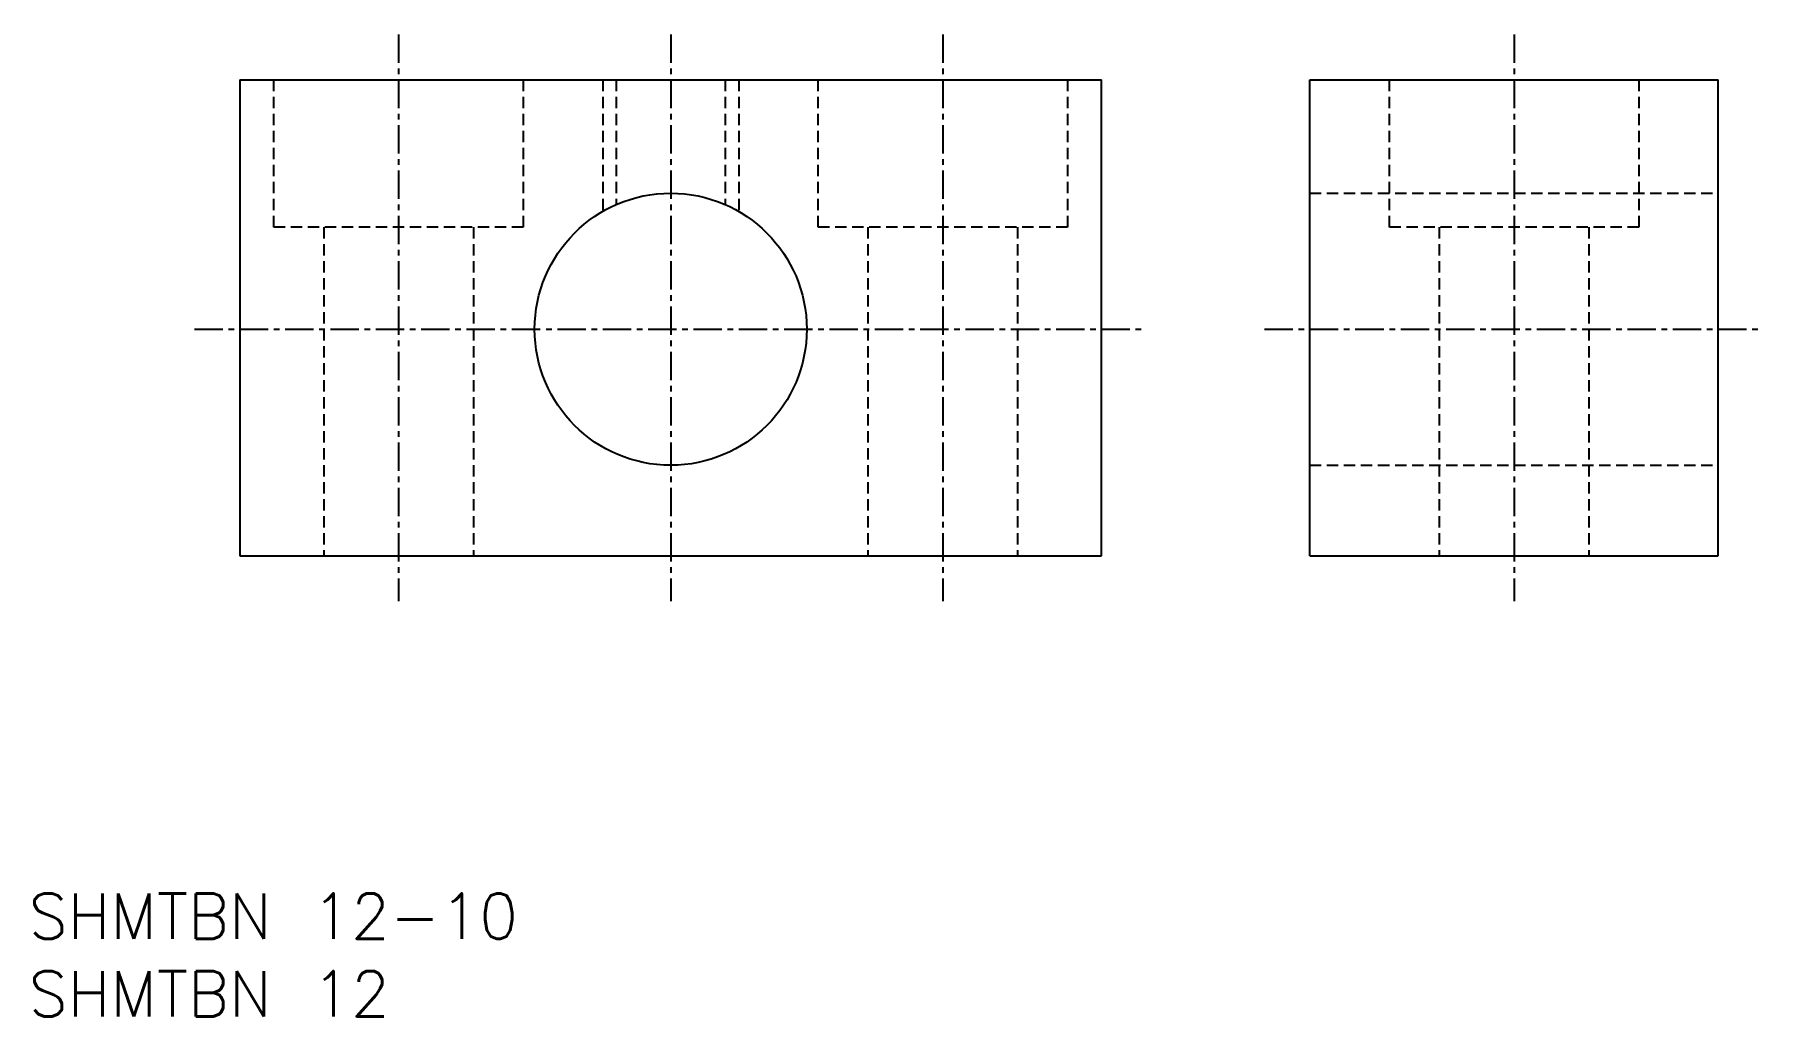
# Model space of a CAD drawing. Extents: x 120.4 to 196.7, y 69.7 to 113.
import ezdxf

# ---------------------------------------------------------------- set-up
doc = ezdxf.new("R2010")
doc.units = 0
doc.linetypes.add('CENTER', pattern=[2, 1.25, -0.25, 0.25, -0.25])
doc.linetypes.add('DASHED', pattern=[0.75, 0.5, -0.25])
doc.layers.get('0').update_dxf_attribs({"linetype": 'CONTINUOUS'})
doc.layers.add('CENTER', color=1, linetype='CENTER')
doc.styles.get("Standard").update_dxf_attribs({"font": 'txt.shx', "bigfont": 'extfont.shx'})

msp = doc.modelspace()

# ---------------------------------------------------------------- linework, layer by layer
at = {"color": 7, "linetype": 'CONTINUOUS'}
for p, q in [((129.5, 111), (129.5, 90)), ((129.5, 111), (167.5, 111)), ((167.5, 90), (167.5, 111)), ((176.697, 90), (176.697, 111)), ((176.697, 111), (194.697, 111)), ((194.697, 90), (194.697, 111)), ((129.5, 90), (167.5, 90)), ((176.697, 90), (194.697, 90))]:
    msp.add_line(p, q, dxfattribs=at)
at = {"color": 3, "linetype": 'DASHED'}
for p, q in [((131, 104.5), (131, 111)), ((142, 111), (142, 104.5)), ((145.5, 111), (145.5, 105.196)), ((146.1, 111), (146.1, 105.499)), ((150.9, 111), (150.9, 105.499)), ((151.5, 111), (151.5, 105.196)), ((155, 104.5), (155, 111)), ((166, 111), (166, 104.5)), ((180.197, 104.5), (180.197, 111)), ((191.197, 111), (191.197, 104.5)), ((176.697, 106), (194.697, 106)), ((142, 104.5), (131, 104.5)), ((133.2, 104.5), (133.2, 90)), ((139.8, 104.5), (139.8, 90)), ((166, 104.5), (155, 104.5)), ((157.2, 104.5), (157.2, 90)), ((163.8, 104.5), (163.8, 90)), ((191.197, 104.5), (180.197, 104.5)), ((182.397, 104.5), (182.397, 90)), ((188.997, 104.5), (188.997, 90)), ((176.697, 94), (194.697, 94))]:
    msp.add_line(p, q, dxfattribs=at)
at = {"color": 7, "linetype": 'CONTINUOUS'}
msp.add_circle((148.5, 100), 6, dxfattribs=at)
at = {"layer": 'CENTER', "color": 1, "linetype": 'CENTER'}
for p, q in [((136.5, 113), (136.5, 88)), ((148.5, 113), (148.5, 88)), ((160.5, 113), (160.5, 88)), ((185.697, 113), (185.697, 88)), ((127.5, 100), (169.5, 100)), ((174.697, 100), (196.697, 100))]:
    msp.add_line(p, q, dxfattribs=at)

# ---------------------------------------------------------------- texts
at = {"color": 7, "linetype": 'CONTINUOUS'}
for s, p in [('SHMTBN 12-10', (120.185, 73.107)), ('SHMTBN 12', (120.185, 69.683))]:
    msp.add_text(s, height=2, dxfattribs=at).set_placement(p)

doc.saveas('drawing.dxf')
